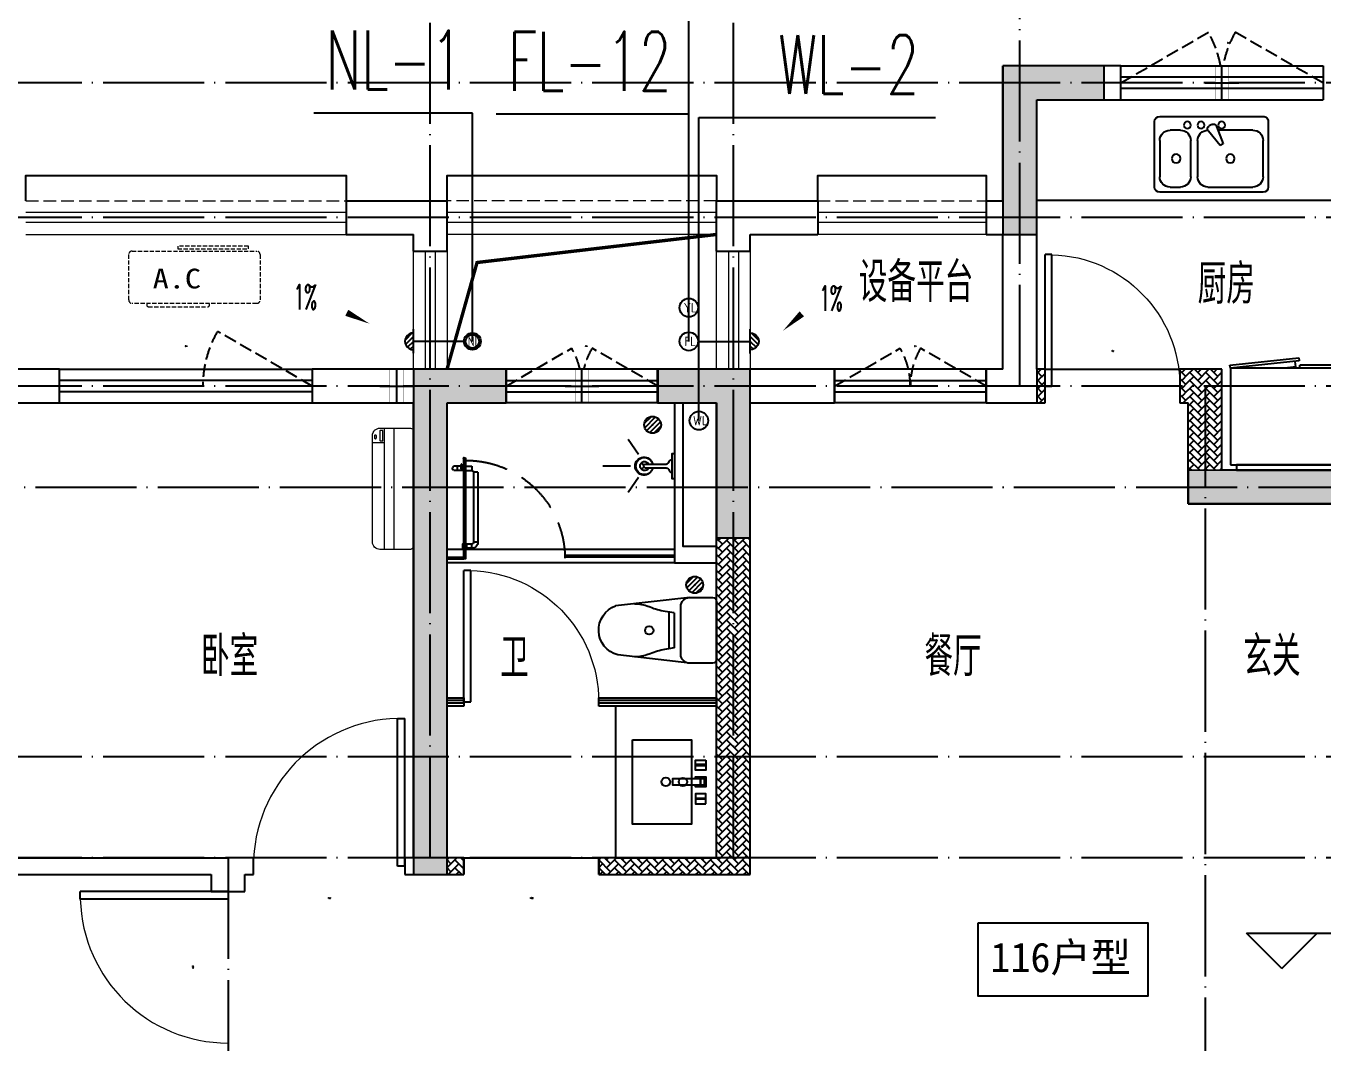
# Model space of a CAD drawing. Extents: x 27938 to 1507990, y 110129 to 923079.
# Drawn here: x 830217 to 837917, y 446232 to 452270 of the extents above; entities that cross this region are included whole.
import ezdxf

# ---------------------------------------------------------------- set-up
doc = ezdxf.new("R2010")
doc.units = 0
doc.header["$LTSCALE"] = 1000
doc.header["$MEASUREMENT"] = 0
doc.linetypes.add('DASH', pattern=[0.35, 0.25, -0.1])
doc.linetypes.add('DOTE', pattern=[2.42, 2, -0.2, 0.02, -0.2])
for name, color, linetype in [('AH-FURNITURE', 1, 'Continuous'), ('COLUMN', 9, 'Continuous'), ('CURTWALL', 4, 'Continuous'), ('DIM_ELEV', 3, 'Continuous'), ('DIM_凝结', 150, 'Continuous'), ('DIM_废水', 31, 'Continuous'), ('DIM_污水', 2, 'Continuous'), ('DIM_雨水', 4, 'Continuous'), ('DOTE', 1, 'Continuous'), ('EQUIP_污水', 7, 'Continuous'), ('IP-bath&kitchen-JOHNSON', 4, 'Continuous'), ('LVTRY', 6, 'Continuous'), ('P-bath&kitchen-JOHNSON', 4, 'Continuous'), ('PUB_HATCH', 8, 'Continuous'), ('PUB_TEXT', 4, 'Continuous'), ('VPIPE-中水', 122, 'Continuous'), ('VPIPE-凝结', 150, 'N'), ('VPIPE-废水', 31, 'Continuous'), ('VPIPE-污水', 2, 'W'), ('VPIPE-雨水', 4, 'Y'), ('WALL', 9, 'Continuous'), ('WINDOW', 4, 'Continuous'), ('WINDOW_TEXT', 7, 'Continuous'), ('保温', 6, 'Continuous'), ('建筑-排气道', 9, 'Continuous'), ('机电标识类', 1, 'Continuous'), ('看线', 251, 'Continuous')]:
    doc.layers.add(name, color=color, linetype=linetype)
for name, color, linetype, lineweight in [('平面-排水沟', 86, 'Continuous', 15), ('平面-栏杆', 135, 'Continuous', 15), ('平面-看线', 45, 'Continuous', 15), ('平面-空调室内机', 176, 'Continuous', 9), ('平面-空调预留孔', 173, 'Continuous', 15), ('空调', 76, 'Continuous', 13), ('立面-洞口示意', 152, 'Continuous', 13)]:
    doc.layers.add(name, color=color, linetype=linetype, lineweight=lineweight)
doc.styles.add('_TCH_DIM', font='SIMPLEX.shx', dxfattribs={"width": 0.7, "bigfont": 'GBCBIG.shx'})
doc.styles.add('_TCH_WINDOW', font='SIMPLEX.shx', dxfattribs={"width": 0.7, "height": 3.5, "bigfont": 'GBCBIG.shx'})
doc.styles.add('_TWT_SERIAL', font='SIMPLEX', dxfattribs={"width": 0.8, "height": 3.5, "bigfont": 'HZTXT'})
doc.styles.add('DIM_FONT', font='SIMPLEX.shx', dxfattribs={"width": 0.56})
doc.styles.get("Standard").update_dxf_attribs({"font": 'gbenor.shx', "bigfont": 'gbcbig.shx'})
doc.styles.add('黑体', font='simhei.ttf')
doc.linetypes.add('N', pattern='A,3,-0.2,["N",Standard,S=0.25,R=0,X=-0.1,Y=-0.115],-0.2', length=3.4)
doc.linetypes.add('W', pattern='A,3,-0.2,["W",Standard,S=0.25,R=0,X=-0.1,Y=-0.115],-0.2', length=3.4)
doc.linetypes.add('Y', pattern='A,3,-0.2,["Y",Standard,S=0.25,R=0,X=-0.1,Y=-0.115],-0.2', length=3.4)
pattern_1 = [(45, (0, 0), (0, 47.4157523), [100.584, -33.528]), (135, (23.708, 23.708), (3e-15, 47.4157523), [100.584, -33.528])]

# ---------------------------------------------------------------- blocks, each defined once
blk = doc.blocks.new('GDGDGDSDA')
at = {"layer": 'DOTE', "color": 0, "linetype": 'DOTE', "ltscale": 0.3}
for p, q in [((424034.8, 367858.3), (424034.8, 376108.3)), ((425834.8, 367858.3), (425834.8, 376108.3)), ((427534.8, 370658.3), (427534.8, 376108.3)), ((471334.8, 372458.3), (417334.8, 372458.3)), ((471334.8, 371658.3), (417334.8, 371658.3)), ((471334.8, 370658.3), (417334.8, 370658.3)), ((428635, 370658.3), (428634.8, 359558.3)), ((417334.8, 370058.6), (471334.8, 370058.6)), ((471334.8, 368458.3), (417334.8, 368458.3)), ((471334.8, 367858.3), (417334.8, 367858.3)), ((422834.8, 367858.3), (422834.8, 359558.3))]:
    blk.add_line(p, q, dxfattribs=at)
blk = doc.blocks.new('rrrrrrrrrrrra')
at = {"color": 0}
for p, q in [((252.6, 483.7), (-87.4, 483.7)), ((-112.4, 458.7), (-112.4, 324.3)), ((277.6, 324.3), (277.6, 458.7)), ((-112.4, 324.3), (-63.7, -103.4)), ((277.6, 324.3), (227.5, -115.6)), ((-59.1, 271.1), (224.3, 271.1)), ((-20.6, 232.4), (-34.2, 153.6)), ((185.8, 232.4), (-20.6, 232.4)), ((185.8, 232.4), (199.4, 153.6)), ((191.3, 200.5), (-26.1, 200.5))]:
    blk.add_line(p, q, dxfattribs=at)
for centre, radius, start, end in [((-87.4, 458.7), 25, 90, 180), ((252.6, 458.7), 25, 0, 90), ((-59.1, 324.3), 53.3, 180, 270), ((224.3, 324.3), 53.3, 270, 0), ((-322.6, 209.8), 293.8, 333.53685, 351.48282), ((487.8, 209.8), 293.8, 188.51718, 206.46315), ((149, -3.2), 224.1, 158.52022, 180), ((16.2, -3.2), 224.1, 0, 21.47978), ((83.8, -63.6), 152.8, 195.07732, 340.11812)]:
    blk.add_arc(centre, radius, start, end, dxfattribs=at)
blk = doc.blocks.new('A$C1E0F638F')
at = {"color": 0}
for points in [[(499.7, 435.1), (499.7, 85.1), (0, 85.1), (0, 435.1)], [(269.9, 30), (229.9, 30), (229.9, 195), (269.9, 195)], [(119.9, 0), (179.9, 0), (179.9, 60), (119.9, 60)], [(146.9, 55), (152.9, 55), (152.9, 5), (146.9, 5)], [(229.9, 30), (269.9, 30), (269.9, 10), (229.9, 10)], [(379.9, 0), (319.9, 0), (319.9, 60), (379.9, 60)], [(352.9, 55), (346.9, 55), (346.9, 5), (352.9, 5)]]:
    blk.add_lwpolyline(points, close=True, dxfattribs=at)
blk.add_lwpolyline([(269.9, 60), (279.9, 60), (279.9, 0), (219.9, 0), (219.9, 60), (229.9, 60)], dxfattribs=at)
blk.add_circle((249.9, 236.3), 26, dxfattribs=at)
blk = doc.blocks.new('$lvtry$00000171')
at = {"color": 0}
for p, q in [((-74, 11), (-11, 74)), ((-70, -27), (27, 70)), ((-53, -53), (53, 53)), ((-27, -70), (70, 27)), ((11, -74), (74, -11))]:
    blk.add_line(p, q, dxfattribs=at)
blk.add_circle((0, 0), 75, dxfattribs=at)
blk.add_point((0, 0), dxfattribs=at)
blk = doc.blocks.new('135')
blk.add_hatch(color=0).paths.add_polyline_path([(4.8, 1.8), (3.6, -1), (-4.7, 2.5), (-3.5, 5.3)])
at = {"color": 0}
for p, q in [((-6.3, 2.6), (5.4, -2.3)), ((-5.7, 2.9), (-5.2, 2.7)), ((-5.6, 18.9), (-3.4, 19.4)), ((-3.4, 19.4), (-5.5, 19.4)), ((5.2, 10.9), (-5.3, 10.9)), ((5.2, 9.7), (-5.2, 9.7)), ((-5.2, 2.7), (-3.8, 5.9)), ((-5, 10.9), (-5, 30.5)), ((-3.8, 5.9), (5.4, 2.1)), ((0, 0), (0, 39.1)), ((5.6, 18.9), (3.4, 19.3)), ((3.4, 19.3), (5.6, 19.3)), ((4.1, -1.2), (5.4, 2.1)), ((5, 10.9), (5, 32.3)), ((4.1, -1.2), (5.7, -1.8))]:
    blk.add_line(p, q, dxfattribs=at)
for centre, radius, start, end in [((6.2, 15.8), 13.5, 151.01474, 204.84033), ((13.5, 4.2), 20.5, 163.09243, 182.0012), ((-6, 3.6), 1, 184.22753, 248.46611), ((8.6, 15.5), 14.6, 166.278, 198.09535), ((13.5, 4.2), 19.5, 163.74431, 182.52687), ((-5.5, 3.3), 0.5, 181.9385, 247.25971), ((-5.2, 22.1), 0.5, 335.76434, 151.01474), ((3.8, 18.1), 9.42, 155.76434, 171.97728), ((5.2, 22.3), 0.5, 29.84246, 204.57404), ((-5.9, 17.2), 11.7, 10.47502, 24.57404), ((29.1, 6.7), 24, 172.94395, 199.23182), ((-6.3, 15.4), 12.4, 338.64492, 16.0476), ((-6, 15.8), 13.4, 334.91114, 29.84246), ((26.4, 6.3), 20.6, 169.14538, 199.95258), ((5.9, -1.2), 1.17, 247.45971, 19.95258), ((5.9, -1.4), 0.5, 247.45971, 19.23182)]:
    blk.add_arc(centre, radius, start, end, dxfattribs=at)
blk.add_open_spline([(-5, 30.5), (-4.1, 31.3), (-2.3, 33), (0.9, 29.2), (3.5, 31.1), (5, 32.3)], degree=3, knots=[0, 0, 0, 0, 3.066329, 6.218313, 11.124135, 11.124135, 11.124135, 11.124135], dxfattribs=at)
blk = doc.blocks.new('SDFAWERAWER')
at = {"layer": 'LVTRY', "color": 0}
for p, q in [((593941.2, -1242210.1), (593783.7, -1242594.8)), ((593964.6, -1242219.7), (593807.2, -1242604.4)), ((593941.2, -1242210.1), (593964.6, -1242219.7)), ((593987.8, -1242190.5), (593978.2, -1242214)), ((594007.5, -1242226), (593978.2, -1242214)), ((594017.1, -1242202.5), (593987.8, -1242190.5)), ((594015.8, -1242220.4), (594027.2, -1242192.7)), ((594015.8, -1242220.4), (594021.7, -1242222.8)), ((594025.7, -1242203.9), (594018.5, -1242221.5)), ((594018.5, -1242221.5), (594021.5, -1242220.3)), ((594025.4, -1242210.8), (594021.5, -1242220.3)), ((594022.6, -1242220.7), (594021.7, -1242222.8)), ((594021.7, -1242222.8), (594023.9, -1242221.9)), ((594022.6, -1242211.4), (594029.8, -1242193.8)), ((594024.2, -1242221.4), (594023.9, -1242221.9)), ((594025.4, -1242210.8), (594031.1, -1242196.8)), ((594027.2, -1242192.7), (594033, -1242195.1)), ((594027.7, -1242234.3), (594078.4, -1242255)), ((594029.8, -1242193.8), (594031.1, -1242196.8)), ((594032.2, -1242197.2), (594033, -1242195.1)), ((594033, -1242195.1), (594034, -1242197.4)), ((594033.8, -1242197.9), (594034, -1242197.4)), ((594047.3, -1242200.9), (594035.9, -1242228.7)), ((594035.9, -1242228.7), (594038.6, -1242229.7)), ((594037.3, -1242210.8), (594088, -1242231.6)), ((594038.6, -1242229.7), (594045.2, -1242213.6)), ((594038.6, -1242229.7), (594041.6, -1242228.5)), ((594041.6, -1242228.5), (594051.2, -1242205)), ((594049.9, -1242202), (594043.3, -1242218.2)), ((594047.3, -1242200.9), (594049.9, -1242202)), ((594049.9, -1242202), (594051.2, -1242205)), ((594057.1, -1242246.3), (594066.7, -1242222.8)), ((593783.7, -1242594.8), (593807.2, -1242604.4)), ((593803.2, -1242641.3), (593812.8, -1242617.9)), ((593812.8, -1242617.9), (593842.2, -1242629.9)), ((593803.2, -1242641.3), (593832.6, -1242653.3)), ((593842.2, -1242629.9), (593832.6, -1242653.3)), ((593833.8, -1242656.3), (593832.6, -1242653.3)), ((593845.2, -1242628.6), (593833.8, -1242656.3)), ((593836.5, -1242657.4), (593833.8, -1242656.3)), ((593847.8, -1242629.7), (593836.5, -1242657.4)), ((593845.2, -1242628.6), (593842.2, -1242629.9)), ((593847.8, -1242629.7), (593845.2, -1242628.6)), ((593847.1, -1242661.8), (593858.5, -1242634.1)), ((593847.1, -1242661.8), (593849.8, -1242662.9)), ((593849.8, -1242662.9), (593861.2, -1242635.2)), ((593852.1, -1242661.9), (593862.1, -1242637.4)), ((593858.5, -1242634.1), (593861.2, -1242635.2)), ((593861.2, -1242635.2), (593862.1, -1242637.4))]:
    blk.add_line(p, q, dxfattribs=at)
blk.add_lwpolyline([(593823.5, -1242717), (594045.8, -1242173.9), (594036.5, -1242170.2), (593814.2, -1242713.2)], close=True, dxfattribs=at)
blk.add_arc((594075.3, -1242240), 15.3, 281.79322, 33.70188, dxfattribs=at)
for centre, major_axis, start_param, end_param in [((593974.2, -1242223.6), (3.93, 9.6), 0, 1.570796), ((593816.8, -1242608.3), (13.5, 33.1), 1.570796, 3.141593), ((593816.8, -1242608.3), (3.93, 9.6), 1.570796, 3.141593)]:
    blk.add_ellipse(centre, major_axis=major_axis, ratio=1, start_param=start_param, end_param=end_param, dxfattribs=at)
at = {"layer": 'P-bath&kitchen-JOHNSON', "color": 0, "linetype": 'DASH'}
blk.add_arc((593809.8, -1242714), 586.2, 67.53695, 157.13247, dxfattribs=at)
at = {"layer": 'LVTRY', "color": 8, "xscale": -1, "rotation": 157.7329157530927}
blk.add_blockref('135', (594045.3, -1242161.9), dxfattribs=at)
blk = doc.blocks.new('A$C5DCB2F21')
at = {"layer": 'IP-bath&kitchen-JOHNSON', "color": 0}
for p, q in [((-68.3, -213.2), (-157.7, -275)), ((68.2, -213.2), (157.6, -275)), ((-0.1, -261.4), (-0.1, -424.7))]:
    blk.add_line(p, q, dxfattribs=at)
for centre, major_axis, ratio, start_param, end_param in [((0, -178.8), (-51, 0), 0.990052, -1.36297, 4.504563), ((0, -177.8), (-26.8, 0), 0.994812, -1.167677, 4.309269)]:
    blk.add_ellipse(centre, major_axis=major_axis, ratio=ratio, start_param=start_param, end_param=end_param, dxfattribs=at)
at = {"layer": 'LVTRY', "color": 0}
for p, q in [((73.6, 0), (-73.6, 0)), ((-10.5, -173.5), (-10.5, -49.3)), ((10.6, -173.5), (10.6, -49.3))]:
    blk.add_line(p, q, dxfattribs=at)
blk.add_lwpolyline([(73.6, 0), (73.6, -15.8), (-73.6, -15.8), (-73.6, 0)], dxfattribs=at)
for points in [[(-26.3, -30.7, -0.364142), (-37.8, -15.8, -0.020495)], [(-10.5, -49.4, 0.214893), (-26.3, -30.7, 7.649644)], [(10.6, -49.3, -0.21439), (26.3, -30.7, -7.649644)], [(26.3, -30.7, 0.364142), (37.8, -15.8, 0.020495)]]:
    blk.add_lwpolyline(points, format="xyb", dxfattribs=at)
blk.add_arc((0, -173.5), 10.5, 180, 0, dxfattribs=at)
for centre, major_axis, ratio, start_param, end_param in [((0, -181.3), (53.6, 0), 0.987577, 1.76809, 7.656688), ((-12.4, -164.7), (0, 1.43), 0.85, -1.570796, 4.712389), ((-12.4, -189.2), (0, 1.43), 0.85, 4.712389, 10.995574), ((12.5, -164.7), (0, 1.43), 0.85, 4.712389, 10.995574), ((12.5, -189.2), (0, 1.43), 0.85, 4.712389, 10.995574)]:
    blk.add_ellipse(centre, major_axis=major_axis, ratio=ratio, start_param=start_param, end_param=end_param, dxfattribs=at)
blk = doc.blocks.new('$TCHSYS$DOOR2D')
for p, q in [((0.45, 0.975), (0.5, 0.975)), ((0.45, 0), (0.45, 0.975)), ((0.5, 0), (0.5, 0.975)), ((0.5, 0), (0.45, 0))]:
    blk.add_line(p, q)
at = {"lineweight": 13}
blk.add_arc((0.475, 0), 0.975, 91.46928, 180, dxfattribs=at)
blk = doc.blocks.new('DSGDFGF')
at = {"layer": 'CURTWALL', "color": 0}
for p, q in [((676992.3, 342105.3), (676292.3, 342105.3)), ((676292.3, 342105.3), (676292.3, 342055.3)), ((676292.3, 342088.7), (676992.3, 342088.7)), ((676292.3, 342072), (676992.3, 342072)), ((676292.3, 342055.3), (676992.3, 342055.3)), ((676992.3, 342055.3), (676992.3, 342105.3)), ((677892.3, 342105.3), (677792.3, 342105.3)), ((677792.3, 342105.3), (677792.3, 342055.3)), ((677792.3, 342088.7), (677892.3, 342088.7)), ((677792.3, 342072), (677892.3, 342072)), ((677792.3, 342055.3), (677892.3, 342055.3)), ((677892.3, 342055.3), (677892.3, 342105.3))]:
    blk.add_line(p, q, dxfattribs=at)
at = {"layer": 'IP-bath&kitchen-JOHNSON', "color": 0}
for p, q in [((676542.3, 342985), (677892.3, 342985)), ((676542.3, 342950), (677192.3, 342950)), ((676542.3, 342940), (677192.3, 342940)), ((676542.3, 342905), (677892.3, 342905)), ((677192.3, 342940), (677192.3, 342950)), ((677892.3, 342940), (677792.3, 342940)), ((677792.3, 342930), (677792.3, 342940)), ((677892.3, 342930), (677792.3, 342930))]:
    blk.add_line(p, q, dxfattribs=at)
for points in [[(676542.3, 343855.3), (676542.3, 342905), (676292.3, 342905)], [(676492.3, 343855.3), (676492.3, 343005), (676292.3, 343005)]]:
    blk.add_lwpolyline(points, dxfattribs=at)
at = {"layer": 'LVTRY', "color": 0}
blk.add_lwpolyline([(676892.3, 341155.3), (676292.3, 341155.3), (676292.3, 342055.3), (676892.3, 342055.3)], close=True, dxfattribs=at)
at = {"layer": 'CURTWALL', "color": 0, "xscale": 800, "yscale": 800, "zscale": 50, "rotation": 5.54452612062199e-09}
blk.add_blockref('$TCHSYS$DOOR2D', (677392.3, 342080.3), dxfattribs=at)
at = {"layer": 'IP-bath&kitchen-JOHNSON', "color": 8}
for name, p, rotation in [('A$C5DCB2F21', (676542.3, 343480.3), 90.00848852444699), ('SDFAWERAWER', (-342526.2, 1268090.5), 22.25976934310714)]:
    blk.add_blockref(name, p, dxfattribs=dict(at, rotation=rotation))
at = {"layer": 'LVTRY', "color": 8, "xscale": -0.6666666667107826, "yscale": 0.6666666667107826}
for p in [(676672.3, 343725.3), (676422.3, 342775.3)]:
    blk.add_blockref('$lvtry$00000171', p, dxfattribs=at)
at = {"layer": 'LVTRY', "color": 8, "extrusion": (0, 0, -1), "xscale": -1, "zscale": -1, "rotation": 270}
blk.add_blockref('rrrrrrrrrrrra', (-676776.1, 342422.6), dxfattribs=at)
at = {"layer": 'LVTRY', "color": 8, "xscale": -1, "rotation": 270}
blk.add_blockref('A$C1E0F638F', (676357.2, 341355.6), dxfattribs=at)
blk = doc.blocks.new('rtyg7uyhg')
at = {"layer": 'LVTRY', "color": 0}
for p, q in [((193590.3, 45458.1), (193590.3, 45069.5)), ((194234.6, 45488.8), (193621, 45488.8)), ((193925.8, 45440.4), (193940.1, 45432.2)), ((194265.3, 45069.5), (194265.3, 45458.1)), ((193682.3, 45407), (193887.8, 45407)), ((193896.4, 45429.9), (193857.6, 45326.3)), ((193875.3, 45316), (193945.6, 45401.5)), ((194111.9, 45407), (194173.3, 45407)), ((193621, 45130.8), (193621, 45345.6)), ((193857.6, 45326.3), (193875.3, 45316)), ((194009.6, 45345.6), (194009.6, 45130.8)), ((194050.5, 45130.8), (194050.5, 45345.6)), ((194234.6, 45345.6), (194234.6, 45130.8)), ((193948.3, 45069.5), (193682.3, 45069.5)), ((194173.3, 45069.5), (194111.9, 45069.5)), ((193621, 45038.8), (194234.6, 45038.8))]:
    blk.add_line(p, q, dxfattribs=at)
for centre, radius in [((193866.4, 45437.7), 20.5), ((193989.2, 45437.7), 20.5), ((194071, 45437.7), 20.5), ((193815.3, 45238.2), 25.6), ((194137.5, 45238.2), 25.6)]:
    blk.add_circle(centre, radius, dxfattribs=at)
for centre, radius, start, end in [((193621, 45458.1), 30.7, 89.99999, 179.99999), ((193915.6, 45422.7), 20.5, 59.99999, 159.46231), ((193929.8, 45414.5), 20.5, 320.53767, 59.99999), ((194234.6, 45458.1), 30.7, 359.99999, 89.99999), ((193682.3, 45345.6), 61.4, 89.99999, 179.99999), ((193948.3, 45345.6), 61.4, 359.99999, 89.99999), ((194111.9, 45345.6), 61.4, 89.99999, 179.99999), ((194173.3, 45345.6), 61.4, 359.99999, 89.99999), ((193682.3, 45130.8), 61.4, 179.99999, 269.99999), ((193948.3, 45130.8), 61.4, 269.99999, 359.99999), ((194111.9, 45130.8), 61.4, 179.99999, 269.99999), ((194173.3, 45130.8), 61.4, 269.99999, 359.99999), ((193621, 45069.5), 30.7, 179.99999, 269.99999), ((194234.6, 45069.5), 30.7, 269.99999, 359.99999)]:
    blk.add_arc(centre, radius, start, end, dxfattribs=at)
at = {"layer": 'LVTRY', "color": 0, "style": 'DIM_FONT', "width": 0.8, "flags": 9}
for tag in ['YSIZE', 'XSIZE']:
    blk.add_attdef(tag, (193927.8, 45487.8), '', height=0.5, rotation=89.99999, dxfattribs=at)
blk = doc.blocks.new('A$C60D053AF')
at = {"layer": 'AH-FURNITURE', "color": 0}
for p, q in [((192.5, -71), (327.6, -71)), ((232.5, -90), (128.3, -90)), ((232.5, -110), (128.3, -110)), ((192.5, -91), (327.6, -91)), ((245, -129.5), (245, -122.5)), ((265, -129.5), (265, -122.5)), ((341.7, -96.9), (370, -143.2)), ((355.9, -82.7), (384.2, -129)), ((255, -281), (255, -251)), ((255, -281), (393, -281)), ((393, -281), (393, -251))]:
    blk.add_line(p, q, dxfattribs=at)
for points in [[(170, -68, 1), (170, -94), (192.5, -94), (192.5, -68)], [(234, -251), (414, -251, 0.414214), (424, -241), (424, -111, 0.414214), (414, -101), (234, -101, 0.414214), (224, -111), (224, -241, 0.414214)], [(268, -122.5), (268, -107, 0.414214), (248, -87), (232.5, -87), (232.5, -113), (242, -113), (242, -122.5)], [(242, -152, 1), (268, -152), (268, -129.5), (242, -129.5)], [(383.8, -161.2, 1), (402.2, -142.8), (386.3, -126.9), (367.9, -145.3)]]:
    blk.add_lwpolyline(points, format="xyb", close=True, dxfattribs=at)
for centre, radius in [((100, -100), 30), ((255, -152), 15), ((255, -152), 10), ((393, -152), 15), ((393, -152), 10)]:
    blk.add_circle(centre, radius, dxfattribs=at)
for radius in [40, 20]:
    blk.add_arc((327.6, -111), radius, 45, 90, dxfattribs=at)
blk = doc.blocks.new('A-Kitchen-7')
at = {"layer": 'LVTRY', "color": 0}
for p, q in [((-518.7, 779.7), (-7.2, 834.3)), ((-515, 756), (-518.7, 779.7)), ((-3.6, 810.6), (-515, 756)), ((-29.1, 767), (-35.2, 806.4)), ((-7.2, 834.3), (-3.6, 810.6)), ((515, 780), (0, 780)), ((0, 756), (0, 780)), ((515, 756), (515, 780)), ((515, 756), (-515, 756)), ((-515, 756), (-515, 40)), ((-485.6, 760.5), (-484.9, 756)), ((-29.1, 767), (-112.1, 756)), ((515, 40), (515, 756)), ((-515, 40), (515, 40))]:
    blk.add_line(p, q, dxfattribs=at)
blk.add_lwpolyline([(-468.9, 40), (-468.9, 0), (468.9, 0), (468.9, 40)], close=True, dxfattribs=at)
blk = doc.blocks.new('*U41')
h = blk.add_hatch(color=0)
h.set_gradient(color1=(0, 0, 255), rotation=180, tint=1)
h.paths.add_polyline_path([(0, 0), (-6.35, -6.35), (-6.35, -2.159), (-15, -2.159), (-15, 2.159), (-6.35, 2.159), (-6.35, 6.35)])
at = {"color": 0, "linetype": 'Continuous'}
blk.add_lwpolyline([(0, 0), (-6.35, -6.35), (-6.35, -2.159), (-15, -2.159), (-15, 2.159), (-6.35, 2.159), (-6.35, 6.35)], close=True, dxfattribs=at)
blk = doc.blocks.new('sgrsefv')
at = {"layer": 'PUB_HATCH'}
blk.add_hatch(color=0, dxfattribs=at).paths.add_polyline_path([(1112933.3, 840916.3), (1112933.3, 840646.3), (1113073.3, 840646.3), (1113073.3, 840661.3), (1112968.3, 840661.3), (1112948.3, 840681.3), (1112948.3, 840881.3), (1112968.3, 840901.3), (1113288.3, 840901.3), (1113308.3, 840881.3), (1113308.3, 840681.3), (1113288.3, 840661.3), (1113183.3, 840661.3), (1113183.3, 840646.3), (1113323.3, 840646.3), (1113323.3, 840916.3)])
at = {"layer": 'LVTRY', "color": 0}
for p, q in [((1113073.3, 840661.3), (1113073.3, 840646.3)), ((1113183.3, 840661.3), (1113183.3, 840646.3))]:
    blk.add_line(p, q, dxfattribs=at)
for points in [[(1112918.3, 840931.3), (1113338.3, 840931.3), (1113338.3, 840631.3), (1112918.3, 840631.3)], [(1112933.3, 840916.3), (1113323.3, 840916.3), (1113323.3, 840646.3), (1112933.3, 840646.3)], [(1113288.3, 840661.3), (1112968.3, 840661.3), (1112948.3, 840681.3), (1112948.3, 840881.3), (1112968.3, 840901.3), (1113288.3, 840901.3), (1113308.3, 840881.3), (1113308.3, 840681.3), (1113288.3, 840661.3)]]:
    blk.add_lwpolyline(points, close=True, dxfattribs=at)
at = {"layer": '立面-洞口示意', "color": 0}
blk.add_lwpolyline([(1112918.3, 840931.3), (1113181.8, 840837.4), (1113338.3, 840631.3)], dxfattribs=at)
at = {"layer": '建筑-排气道', "color": 8, "xscale": -5, "yscale": 5, "zscale": 5, "rotation": 270}
blk.add_blockref('*U41', (1113118.4, 840599), dxfattribs=at)
blk = doc.blocks.new('FRSDFDGDGDRGDR')
at = {"layer": '平面-空调预留孔', "color": 0}
for p, q in [((699612.3, 775044), (699612.3, 775441.2)), ((699618.9, 775447.8), (699746.3, 775447.8)), ((699746.3, 775447.8), (699746.3, 775355.4)), ((699719.9, 775342.2), (699719.9, 775143)), ((699726.5, 775348.8), (699739.7, 775348.8)), ((699726.5, 775136.4), (699739.7, 775136.4)), ((699746.3, 775129.8), (699746.3, 775037.4)), ((699746.3, 775037.4), (699618.9, 775037.4))]:
    blk.add_line(p, q, dxfattribs=at)
blk.add_lwpolyline([(699766.1, 775166.7), (699792.5, 775153.5), (699792.5, 775057.2), (699766.1, 775044), (699766.1, 775017.6), (699618.9, 775017.6, -0.414214), (699592.5, 775044), (699592.5, 775441.2, -0.414214), (699618.9, 775467.6), (699766.1, 775467.6), (699766.1, 775441.2), (699792.5, 775428), (699792.5, 775331.6), (699766.1, 775318.4)], format="xyb", close=True, dxfattribs=at)
for centre, radius in [((699739.7, 775331.6), 10.6), ((699739.7, 775243.2), 15.8), ((699739.7, 775153.5), 10.6)]:
    blk.add_circle(centre, radius, dxfattribs=at)
for centre, start, end in [((699618.9, 775441.2), 90, 180), ((699726.5, 775342.2), 90, 180), ((699739.7, 775355.4), 270, 360), ((699726.5, 775143), 180, 270), ((699739.7, 775129.8), 0, 90), ((699618.9, 775044), 180, 270)]:
    blk.add_arc(centre, 6.6, start, end, dxfattribs=at)
blk = doc.blocks.new('GDGDRGDRGRD')
at = {"layer": 'LVTRY', "color": 0}
for p, q in [((430080.5, 371515.4), (429864.6, 371758.3)), ((430334.8, 371758.3), (429864.6, 371758.3)), ((429864.6, 371758.3), (429864.6, 370858.3)), ((430234.8, 370858.3), (430234.8, 371758.3)), ((429914.8, 370948.3), (429914.8, 371668.3)), ((429924.8, 371678.3), (430324.8, 371678.3)), ((429994.8, 371628.3), (429994.8, 371418.3)), ((429999.8, 371628.3), (429999.8, 371418.3)), ((430289.8, 371638.3), (430004.8, 371638.3)), ((430289.8, 371633.3), (430004.8, 371633.3)), ((430045.1, 371658.3), (430045.1, 371568.3)), ((430049.6, 371658.3), (430045.1, 371658.3)), ((430049.6, 371568.3), (430049.6, 371658.3)), ((430194.8, 371418.3), (430194.8, 371628.3)), ((430199.8, 371418.3), (430199.8, 371628.3)), ((430234.8, 371668.3), (430234.8, 370948.3)), ((429974.8, 371525.6), (430102.3, 371525.6)), ((429974.8, 371521.1), (429974.8, 371525.6)), ((430045.1, 371568.3), (430049.6, 371568.3)), ((430219.8, 371525.6), (430092.3, 371525.6)), ((430092.3, 371525.6), (430092.3, 371521.1)), ((430102.3, 371525.6), (430102.3, 371521.1)), ((430219.8, 371521.1), (430219.8, 371525.6)), ((430102.3, 371521.1), (429974.8, 371521.1)), ((430045.1, 371388.3), (430045.1, 371478.3)), ((430045.1, 371478.3), (430049.6, 371478.3)), ((430049.6, 371478.3), (430049.6, 371388.3)), ((430334.8, 371515.4), (430080.5, 371515.4)), ((430080.5, 371515.4), (430080.5, 371100.3)), ((430092.3, 371521.1), (430219.8, 371521.1)), ((430234.8, 371100.3), (430234.8, 371515.4)), ((429954.8, 371338.9), (429954.8, 371377.7)), ((430004.8, 371413.3), (430289.8, 371413.3)), ((430004.8, 371408.3), (430289.8, 371408.3)), ((430049.6, 371388.3), (430045.1, 371388.3)), ((429935.4, 371358.3), (429974.2, 371358.3)), ((429935.4, 371258.3), (429974.2, 371258.3)), ((429954.8, 371238.9), (429954.8, 371277.7)), ((430045.1, 371228.3), (430045.1, 371138.3)), ((430049.6, 371228.3), (430045.1, 371228.3)), ((430049.6, 371138.3), (430049.6, 371228.3)), ((429994.8, 370988.3), (429994.8, 371198.3)), ((429999.8, 370988.3), (429999.8, 371198.3)), ((430004.8, 371208.3), (430289.8, 371208.3)), ((430004.8, 371203.3), (430289.8, 371203.3)), ((430194.8, 371198.3), (430194.8, 370988.3)), ((430199.8, 371198.3), (430199.8, 370988.3)), ((429864.6, 370858.3), (430080.5, 371100.3)), ((430102.3, 371095.6), (429974.8, 371095.6)), ((429974.8, 371095.6), (429974.8, 371091.1)), ((429974.8, 371091.1), (430102.3, 371091.1)), ((430045.1, 371138.3), (430049.6, 371138.3)), ((430080.5, 371100.3), (430334.8, 371100.3)), ((430092.3, 371091.1), (430092.3, 371095.6)), ((430092.3, 371095.6), (430219.8, 371095.6)), ((430219.8, 371091.1), (430092.3, 371091.1)), ((430102.3, 371091.1), (430102.3, 371095.6)), ((430219.8, 371095.6), (430219.8, 371091.1)), ((430045.1, 370958.3), (430045.1, 371048.3)), ((430045.1, 371048.3), (430049.6, 371048.3)), ((430049.6, 371048.3), (430049.6, 370958.3)), ((430324.8, 370938.3), (429924.8, 370938.3)), ((430289.8, 370983.3), (430004.8, 370983.3)), ((430289.8, 370978.3), (430004.8, 370978.3)), ((430049.6, 370958.3), (430045.1, 370958.3)), ((429864.6, 370858.3), (430334.8, 370858.3))]:
    blk.add_line(p, q, dxfattribs=at)
blk.add_lwpolyline([(429608.8, 370758.3), (429734.8, 370758.3), (429734.8, 371758.3), (427634.8, 371758.3)], dxfattribs=at)
for centre, radius in [((430147.3, 371523.3), 29.7), ((430147.3, 371523.3), 11.7), ((429954.8, 371358.3), 17), ((429954.8, 371258.3), 17), ((430147.3, 371093.3), 29.7), ((430147.3, 371093.3), 11.7)]:
    blk.add_circle(centre, radius, dxfattribs=at)
for centre, radius, start, end in [((429924.8, 371668.3), 10, 90, 180), ((430004.8, 371628.3), 10, 90, 180), ((430004.8, 371628.3), 5, 90, 180), ((430189.8, 371628.3), 10, 0, 90), ((430189.8, 371628.3), 5, 0, 90), ((430224.8, 371668.3), 10, 0, 90), ((430047.3, 371523.3), 56.7, 2.27424, 87.72576), ((430047.3, 371523.3), 52.2, 2.47041, 87.52959), ((430147.3, 371523.3), 56.7, 92.27424, 177.72576), ((430147.3, 371523.3), 52.2, 92.47041, 177.52959), ((430047.3, 371523.3), 56.7, 272.27424, 357.72576), ((430047.3, 371523.3), 52.2, 272.47041, 357.52959), ((430147.3, 371523.3), 56.7, 182.27424, 267.72576), ((430147.3, 371523.3), 52.2, 182.47041, 267.52959), ((430004.8, 371418.3), 10, 180, 270), ((430004.8, 371418.3), 5, 180, 270), ((430189.8, 371418.3), 5, 270, 0), ((430189.8, 371418.3), 10, 270, 0), ((430004.8, 371198.3), 10, 90, 180), ((430004.8, 371198.3), 5, 90, 180), ((430047.3, 371093.3), 56.7, 2.27424, 87.72576), ((430047.3, 371093.3), 52.2, 2.47041, 87.52959), ((430147.3, 371093.3), 56.7, 92.27424, 177.72576), ((430147.3, 371093.3), 52.2, 92.47041, 177.52959), ((430189.8, 371198.3), 10, 0, 90), ((430189.8, 371198.3), 5, 0, 90), ((430047.3, 371093.3), 56.7, 272.27424, 357.72576), ((430047.3, 371093.3), 52.2, 272.47041, 357.52959), ((430147.3, 371093.3), 56.7, 182.27424, 267.72576), ((430147.3, 371093.3), 52.2, 182.47041, 267.52959), ((430004.8, 370988.3), 10, 180, 270), ((430004.8, 370988.3), 5, 180, 270), ((430189.8, 370988.3), 5, 270, 0), ((430189.8, 370988.3), 10, 270, 0), ((429924.8, 370948.3), 10, 180, 270), ((430224.8, 370948.3), 10, 270, 0)]:
    blk.add_arc(centre, radius, start, end, dxfattribs=at)
at = {"color": 8, "xscale": -1, "rotation": 270}
blk.add_blockref('FRSDFDGDGDRGDR', (-345582.7, -327434.2), dxfattribs=at)
at = {"color": 8, "xscale": -1}
blk.add_blockref('rtyg7uyhg', (622599.6, 326769.5), dxfattribs=at)
at = {"color": 8}
for name, p, rotation in [('A$C60D053AF', (430134.8, 372358.3), 270), ('sgrsefv', (1543253.1, 1211089.9), 180)]:
    blk.add_blockref(name, p, dxfattribs=dict(at, rotation=rotation))
at = {"layer": 'LVTRY', "color": 8, "extrusion": (0, 0, -1), "xscale": -0.7999999999883585, "yscale": 0.7999999999883585, "zscale": -0.7999999999883585}
blk.add_blockref('A-Kitchen-7', (-429196.8, 370158.6), dxfattribs=at)
blk = doc.blocks.new('GFDGFSDFGD')
at = {"layer": 'PUB_HATCH'}
for points in [[(429316.5, 374823.7), (428716.6, 374823.7), (428716.6, 373823.7), (428916.6, 373823.7), (428916.6, 374623.7), (429316.5, 374623.7)], [(425766.6, 373023.7), (425216.6, 373023.7), (425216.6, 370023.7), (425416.6, 370023.7), (425416.6, 372823.7), (425766.6, 372823.7)], [(426666.7, 373023.7), (426666.7, 372823.7), (427016.6, 372823.7), (427016.6, 372023.7), (427216.6, 372023.7), (427216.6, 373023.7)], [(429816.4, 372423.2), (429816.6, 372224), (431816.6, 372224), (431816.6, 372724), (431616.6, 372724), (431616.6, 372424), (430016.6, 372424)]]:
    blk.add_hatch(color=256, dxfattribs=at).paths.add_polyline_path(points)
at = {"layer": 'COLUMN', "color": 6}
for p, q in [((429316.5, 374823.7), (428716.6, 374823.7)), ((428716.6, 374823.7), (428716.6, 373823.7)), ((429316.5, 374623.7), (429316.5, 374823.7)), ((428916.6, 373823.7), (428916.6, 374623.7)), ((428916.6, 374623.7), (429316.5, 374623.7)), ((428716.6, 373823.7), (428916.6, 373823.7)), ((425766.6, 373023.7), (425216.6, 373023.7)), ((425216.6, 373023.7), (425216.6, 370023.7)), ((425766.6, 372823.7), (425766.6, 373023.7)), ((426666.7, 373023.7), (426666.7, 372823.7)), ((427216.6, 373023.7), (426666.7, 373023.7)), ((427216.6, 372023.7), (427216.6, 373023.7)), ((425416.6, 370023.7), (425416.6, 372823.7)), ((425416.6, 372823.7), (425766.6, 372823.7)), ((426666.7, 372823.7), (427016.6, 372823.7)), ((427016.6, 372823.7), (427016.6, 372023.7)), ((430016.6, 372424), (429816.4, 372423.2)), ((429816.4, 372423.2), (429816.6, 372224)), ((431616.6, 372424), (430016.6, 372424)), ((429816.6, 372224), (431816.6, 372224)), ((427016.6, 372023.7), (427216.6, 372023.7)), ((425216.6, 370023.7), (425416.6, 370023.7))]:
    blk.add_line(p, q, dxfattribs=at)
blk = doc.blocks.new('GDFGDGRD')
at = {"layer": '保温', "linetype": 'ByBlock', "ltscale": 10}
h = blk.add_hatch(dxfattribs=at)
h.set_pattern_fill('AR-HBONE', color=251, scale=55)
h.set_pattern_definition(pattern_1)
h.paths.add_polyline_path([(428966.6, 372823.7), (428966.6, 373023.7), (428916.6, 373023.7), (428916.6, 372823.7)])
h = blk.add_hatch(dxfattribs=at)
h.set_pattern_fill('AR-HBONE', color=251, scale=55)
h.set_pattern_definition(pattern_1)
h.paths.add_polyline_path([(429816.6, 372823.7), (429816.6, 373023.7), (429766.6, 373023.7), (429766.6, 372823.7)])
h = blk.add_hatch(dxfattribs=at)
h.set_pattern_fill('AR-HBONE', color=251, scale=55)
h.set_pattern_definition(pattern_1)
h.paths.add_polyline_path([(430017.8, 372423.6), (430016.6, 373023.7), (429816.6, 373023.7), (429817.8, 372423.6)])
h = blk.add_hatch(dxfattribs=at)
h.set_pattern_fill('AR-HBONE', color=251, scale=55)
h.set_pattern_definition(pattern_1)
h.paths.add_polyline_path([(427216.6, 370023.7), (427216.6, 372023.7), (427016.6, 372023.7), (427016.6, 370023.7)])
h = blk.add_hatch(dxfattribs=at)
h.set_pattern_fill('AR-HBONE', color=251, scale=55)
h.set_pattern_definition(pattern_1)
h.paths.add_polyline_path([(425516.6, 370023.7), (425516.6, 370123.7), (425416.6, 370123.7), (425416.6, 370023.7)])
h = blk.add_hatch(dxfattribs=at)
h.set_pattern_fill('AR-HBONE', color=251, scale=55)
h.set_pattern_definition(pattern_1)
h.paths.add_polyline_path([(427016.6, 370023.7), (427016.6, 370123.7), (426316.6, 370123.7), (426316.6, 370023.7)])
at = {"layer": '保温', "color": 251, "linetype": 'ByBlock', "ltscale": 10}
blk.add_line((428916.6, 373023.7), (428916.6, 372823.7), dxfattribs=at)
blk = doc.blocks.new('A$C001338C2')
for p, q in [((845, 303.6), (55, 303.6)), ((109.1, 214.8), (109.1, 303.6)), ((0, 248.6), (0, 22)), ((900, 22), (900, 248.6)), ((22, 0), (878, 0))]:
    blk.add_line(p, q)
at = {"lineweight": 5}
for p, q in [((900, 214.8), (0, 214.8)), ((900, 143.2), (0, 143.2))]:
    blk.add_line(p, q, dxfattribs=at)
for points in [[(73.1, 275), (56.8, 275, -0.414214), (51.3, 280.5), (51.3, 283.4, -0.414214), (56.8, 288.9), (73.1, 288.9, -0.414214), (78.6, 283.4), (78.6, 280.5, -0.414214)], [(89.2, 226.4), (22.2, 226.4, -0.414214), (16.7, 231.9), (16.7, 243.1, -0.414214), (22.2, 248.6), (89.2, 248.6, -0.414214), (94.7, 243.1), (94.7, 231.9, -0.414214)]]:
    blk.add_lwpolyline(points, format="xyb", close=True)
for centre, radius, start, end in [((55, 248.6), 55, 90, 180), ((845, 248.6), 55, 360, 90), ((22, 22), 22, 180, 270), ((878, 22), 22, 270, 360)]:
    blk.add_arc(centre, radius, start, end)
blk = doc.blocks.new('dongkong')
blk.add_wipeout([(-603756, 210771), (-603756, 210570.8), (-603836, 210570.8), (-603836, 210771)])
at = {"layer": '机电标识类', "color": 250, "linetype": 'DASH', "ltscale": 400}
for p, q in [((-603796, 210771), (-603796, 210570.8)), ((-603896, 210670.7), (-603696, 210670.7))]:
    blk.add_line(p, q, dxfattribs=at)
at = {"layer": '空调', "color": 6, "linetype": 'DASH', "const_width": 2}
blk.add_lwpolyline([(-603756, 210771), (-603756, 210570.8), (-603836, 210570.8), (-603836, 210771)], close=True, dxfattribs=at)
blk = doc.blocks.new('gsergvr')
at = {"layer": '平面-空调预留孔', "linetype": 'DASH', "ltscale": 0.1}
for p, q in [((34075.4, 17176.2), (34075.4, 17166.2)), ((34448.2, 17166.2), (34448.2, 17176.2)), ((34085.4, 17156.2), (34438.2, 17156.2))]:
    blk.add_line(p, q, dxfattribs=at)
blk.add_lwpolyline([(34728.6, 17176.2), (33988.6, 17176.2, -0.414214), (33968.6, 17196.2), (33968.6, 17466.2, -0.414214), (33988.6, 17486.2), (34728.6, 17486.2, -0.414214), (34748.6, 17466.2), (34748.6, 17196.2, -0.414214)], format="xyb", close=True, dxfattribs=at)
blk.add_lwpolyline([(34679.3, 17515.3), (34259.5, 17515.3), (34259.5, 17500.2), (34679.3, 17500.2)], close=True, dxfattribs=at)
for centre, start, end in [((34085.4, 17166.2), 180, 270), ((34438.2, 17166.2), 270, 0)]:
    blk.add_arc(centre, 10, start, end, dxfattribs=at)
at = {"layer": '平面-空调预留孔', "color": 251, "linetype": 'DASH', "ltscale": 0.1, "true_color": 0x636466, "style": '黑体', "width": 1.2}
blk.add_text('A.C', height=117.05, dxfattribs=at).set_placement((34110.9, 17264.8))
blk = doc.blocks.new('rtyryrtyeeretee')
at = {"layer": '平面-空调预留孔'}
blk.add_blockref('gsergvr', (635673.5, 326705.8), dxfattribs=at)
blk = doc.blocks.new('A$C7A951E79')
at = {"layer": 'LVTRY'}
for p, q in [((-7.1, 49.5), (-49.5, 7.1)), ((0, 28.3), (-46.5, -18.3)), ((0, 0), (-35.4, -35.4)), ((0, -71.2), (0, 71.5)), ((0, -28.3), (-18.3, -46.5))]:
    blk.add_line(p, q, dxfattribs=at)
blk.add_arc((0, 0.2), 49.9, 89.97568, 269.97568, dxfattribs=at)
blk.add_point((0, 0), dxfattribs=at)
blk = doc.blocks.new('A$C42425DA4')
blk.add_blockref('A$C7A951E79', (0, 0))
at = {"xscale": -1}
blk.add_blockref('A$C7A951E79', (2000, -0.1), dxfattribs=at)
blk = doc.blocks.new('$WINLIB2D$00000001')
at = {"color": 0}
for points in [[(-0.5, 0.5), (-0.5, -0.5)], [(-0.5, 0.5), (0.5, 0.5)], [(0.5, -0.5), (0.5, 0.5)], [(0.5, 0.1667), (-0.5, 0.1667)], [(0.5, -0.1667), (-0.5, -0.1667)], [(-0.5, -0.5), (0.5, -0.5)]]:
    blk.add_lwpolyline(points, dxfattribs=at)
blk = doc.blocks.new('$DorLib2D$00000001')
for p, q in [((0.45, 0.975), (0.5, 0.975)), ((0.45, 0), (0.45, 0.975)), ((0.5, 0), (0.5, 0.975)), ((0.5, 0), (0.45, 0))]:
    blk.add_line(p, q)
at = {"lineweight": 13}
blk.add_arc((0.475, 0), 0.975, 91.46928, 180, dxfattribs=at)
blk = doc.blocks.new('$TwtSys$00000147')
blk.add_circle((0, 0, 0), 25)

msp = doc.modelspace()

# ---------------------------------------------------------------- linework, layer by layer
at = {"color": 8}
msp.add_lwpolyline([(835869.5, 446945.7), (836875.5, 446945.7), (836875.5, 446509.7), (835869.5, 446509.7)], close=True, dxfattribs=at)
at = {"layer": 'DIM_ELEV', "color": 8}
for p, q in [((837671.5, 446674.9), (837461.5, 446884.9)), ((837461.5, 446884.9), (838392.4, 446884.9)), ((837671.5, 446674.9), (837881.5, 446884.9))]:
    msp.add_line(p, q, dxfattribs=at)
at = {"layer": 'DIM_凝结'}
for p, q in [((832866.6, 451752.6), (831926, 451752.6)), ((832866.6, 450397.6), (832866.6, 451752.6))]:
    msp.add_line(p, q, dxfattribs=at)
at = {"layer": 'DIM_废水'}
for p, q in [((834151.6, 451745.5), (833007.5, 451745.5)), ((834151.6, 450397.1), (834151.6, 451745.5))]:
    msp.add_line(p, q, dxfattribs=at)
at = {"layer": 'DIM_污水'}
for p, q in [((834211.4, 449927.1), (834211.4, 451726)), ((834211.4, 451726), (835616.7, 451726))]:
    msp.add_line(p, q, dxfattribs=at)
at = {"layer": 'DIM_雨水'}
msp.add_line((834151.6, 450597.1), (834151.6, 452298.3), dxfattribs=at)
at = {"layer": 'VPIPE-中水', "color": 8, "linetype": 'Continuous'}
msp.add_circle((834211.4, 449927.1), 55, dxfattribs=at)
at = {"layer": 'VPIPE-凝结', "color": 8, "ltscale": 0.1}
for p, q in [((832826.6, 450397.6), (832516.4, 450397.6)), ((834206.6, 450397.6), (834516.4, 450397.6))]:
    msp.add_line(p, q, dxfattribs=at)
at = {"layer": 'VPIPE-凝结'}
msp.add_circle((832866.6, 450397.6), 50, dxfattribs=at)
at = {"layer": 'VPIPE-凝结', "color": 8}
msp.add_circle((832866.6, 450397.6), 40, dxfattribs=at)
at = {"layer": 'VPIPE-废水', "color": 8}
msp.add_circle((834151.6, 450397.1), 55, dxfattribs=at)
at = {"layer": 'VPIPE-废水'}
msp.add_circle((834151.6, 450397.1), 55, dxfattribs=at)
at = {"layer": 'VPIPE-污水'}
msp.add_circle((834211.4, 449927.1), 55, dxfattribs=at)
at = {"layer": 'VPIPE-雨水', "color": 8}
msp.add_circle((834151.6, 450597.1), 55, dxfattribs=at)
at = {"layer": 'VPIPE-雨水'}
msp.add_circle((834151.6, 450597.1), 55, dxfattribs=at)
at = {"layer": 'WALL', "color": 8}
for p, q in [((836016.6, 451232.1), (836016.6, 452032.1)), ((836716.6, 452032.1), (836016.6, 452032.1)), ((836716.6, 451832.1), (836716.6, 452032.1)), ((836216.6, 451132.1), (836216.6, 451832.1)), ((836216.6, 451832.1), (836716.6, 451832.1)), ((832116.6, 451232.1), (832716.6, 451232.1)), ((832116.6, 451232.1), (832116.6, 451032.1)), ((832716.6, 450932.1), (832716.6, 451232.1)), ((834316.6, 451232.1), (834916.6, 451232.1)), ((834316.6, 450932.1), (834316.6, 451232.1)), ((834916.6, 451232.1), (834916.6, 451032.1)), ((835916.6, 451232.1), (836016.6, 451232.1)), ((835916.6, 451232.1), (835916.6, 451032.1)), ((836216.6, 450232.1), (836216.6, 451132.1)), ((832116.6, 451032.1), (832516.6, 451032.1)), ((832516.6, 450932.1), (832516.6, 451032.1)), ((834516.6, 451032.1), (834916.6, 451032.1)), ((834516.6, 450932.1), (834516.6, 451032.1)), ((835916.6, 451032.1), (836016.6, 451032.1)), ((836016.6, 450232.1), (836016.6, 451032.1)), ((832516.6, 450932.1), (832716.6, 450932.1)), ((834316.6, 450932.1), (834516.6, 450932.1)), ((830416.6, 450232.1), (829716.6, 450232.1)), ((830416.6, 450032.1), (830416.6, 450232.1)), ((831916.6, 450232.1), (831916.6, 450032.1)), ((833066.6, 450232.1), (832616.6, 450232.1)), ((833066.6, 450032.1), (833066.6, 450232.1)), ((834416.6, 450232.1), (833966.6, 450232.1)), ((833966.6, 450232.1), (833966.6, 450032.1)), ((835016.6, 450232.1), (834416.6, 450232.1)), ((835016.6, 450032.1), (835016.6, 450232.1)), ((836016.6, 450232.1), (835916.6, 450232.1)), ((835916.6, 450232.1), (835916.6, 450032.1)), ((836266.6, 450232.1), (836216.6, 450232.1)), ((836266.6, 450032.1), (836266.6, 450232.1)), ((837316.6, 450232.1), (837066.6, 450232.1)), ((837066.6, 450232.1), (837066.6, 450032.1)), ((837316.6, 449632.1), (837316.6, 450232.1)), ((829816.6, 450032.1), (830416.6, 450032.1)), ((832716.6, 450032.1), (833066.6, 450032.1)), ((832716.6, 447332.1), (832716.6, 450032.1)), ((833966.6, 450032.1), (834316.6, 450032.1)), ((834316.6, 447332.1), (834316.6, 450032.1)), ((834516.6, 447232.1), (834516.6, 450032.1)), ((834516.6, 450032.1), (835016.6, 450032.1)), ((835916.6, 450032.1), (836116.6, 450032.1)), ((836116.6, 450032.1), (836266.6, 450032.1)), ((837066.6, 450032.1), (837116.6, 450032.1)), ((837116.6, 449432.1), (837116.6, 450032.1)), ((838716.6, 449632.1), (837316.6, 449632.1)), ((838616.6, 449432.1), (837116.6, 449432.1)), ((829816.6, 447332.1), (831416.6, 447332.1)), ((831566.6, 447332.1), (831416.6, 447332.1)), ((831566.6, 447232.1), (831566.6, 447332.1)), ((832516.6, 447332.1), (832466.6, 447332.1)), ((832466.6, 447332.1), (832466.6, 447232.1)), ((832816.6, 447332.1), (832716.6, 447332.1)), ((832816.6, 447232.1), (832816.6, 447332.1)), ((834316.6, 447332.1), (833616.6, 447332.1)), ((833616.6, 447332.1), (833616.6, 447232.1)), ((829716.6, 447232.1), (831316.6, 447232.1)), ((831316.6, 447232.1), (831316.6, 447132.1)), ((831516.6, 447232.1), (831566.6, 447232.1)), ((831516.6, 447132.1), (831516.6, 447232.1)), ((832466.6, 447232.1), (832616.6, 447232.1)), ((832616.6, 447232.1), (832816.6, 447232.1)), ((833616.6, 447232.1), (834516.6, 447232.1)), ((831316.6, 447132.1), (831516.6, 447132.1))]:
    msp.add_line(p, q, dxfattribs=at)
at = {"layer": 'WINDOW', "color": 8}
for p, q in [((836266.6, 450232.1), (837066.6, 450232.1)), ((832816.6, 447332.1, 800), (833616.6, 447332.1, 800))]:
    msp.add_line(p, q, dxfattribs=at)
at = {"layer": 'WINDOW', "color": 8, "linetype": 'DASH'}
for p, q in [((832816.6, 447332.1), (832816.6, 447232.1)), ((833616.6, 447232.1), (833616.6, 447332.1))]:
    msp.add_line(p, q, dxfattribs=at)
at = {"layer": 'WINDOW', "color": 8, "linetype": 'DASH', "ltscale": 0.3}
for points in [[(836716.6, 451932.1), (837236.2, 452232.1, -0.131652), (837316.6, 451932.1)], [(837914.7, 451932.1), (837395.1, 452232.1, 0.131652), (837314.7, 451932.1)], [(831916.6, 450132.1), (831353.4, 450456.7, 0.131485), (831266.6, 450132.1)], [(833066.7, 450132.1), (833456.4, 450357, -0.131605), (833516.7, 450132.1)], [(833966.7, 450132.1), (833576.9, 450357, 0.131605), (833516.7, 450132.1)], [(835016.6, 450132.1), (835406.3, 450357, -0.131605), (835466.6, 450132.1)], [(835916.6, 450132.1), (835526.8, 450357, 0.131605), (835466.6, 450132.1)]]:
    msp.add_lwpolyline(points, format="xyb", dxfattribs=at)
at = {"layer": '平面-排水沟', "color": 8}
for points in [[(831970.4, 450638.9, 0, 0, 0), (832256.5, 450502.1, 0, 40, 0), (832121.2, 450566.8, 0, 0, 0)], [(834888.9, 450620, 0, 0, 0), (834710.5, 450460.4, 0, 40, 0), (834822.3, 450560.4, 0, 0, 0)]]:
    msp.add_lwpolyline(points, format="xyseb", dxfattribs=at)
at = {"layer": '平面-栏杆', "color": 8}
for points in [[(832116.6, 451162.1), (830216.6, 451162.4)], [(834316.6, 451162.1), (832716.6, 451162.4)], [(835916.6, 451162.2), (834916.6, 451162.4)], [(832116.6, 451102.1), (830216.6, 451102.4)], [(834316.6, 451102.1), (832716.6, 451102.4)], [(835916.6, 451102.2), (834916.6, 451102.4)], [(832586.6, 450932.1), (832586.3, 450232.1)], [(832646.6, 450932.1), (832646.3, 450232.1)], [(834386.6, 450932.1), (834386.3, 450232.1)], [(834446.6, 450932.1), (834446.3, 450232.1)]]:
    msp.add_lwpolyline(points, dxfattribs=at)
at = {"layer": '平面-看线', "color": 8}
msp.add_line((834316.3, 450232.1), (834316.6, 450932.1), dxfattribs=at)
at = {"layer": '平面-看线', "color": 8, "linetype": 'DASH', "ltscale": 0.3}
for points in [[(830216.6, 451232.1), (832116.6, 451232.1)], [(834316.6, 451232.1), (832716.6, 451232.1)], [(834916.6, 451232.1), (835916.6, 451232.1)]]:
    msp.add_lwpolyline(points, dxfattribs=at)
at = {"layer": '平面-看线', "color": 8}
for points in [[(830216.6, 451032.1), (832116.6, 451032.1)], [(834316.6, 451032.1), (832716.6, 451032.1)], [(835916.6, 451032.1), (834916.6, 451032.1)], [(832716.6, 450932.1), (832716.3, 450232.1)], [(834516.6, 450932.1), (834516.3, 450232.1)]]:
    msp.add_lwpolyline(points, dxfattribs=at)
at = {"layer": '看线', "color": 8, "ltscale": 0.5}
for points in [[(830216.6, 451232.1), (830216.6, 451382.1), (832116.6, 451382.1), (832116.6, 451232.1)], [(832716.6, 451232.1), (832716.6, 451382.1), (834316.6, 451382.1), (834316.6, 451232.1)], [(834916.6, 451232.1), (834916.6, 451382.1), (835916.6, 451382.1), (835916.6, 451232.1)]]:
    msp.add_lwpolyline(points, dxfattribs=at)

# ---------------------------------------------------------------- block references
at = {"color": 8}
for name, p in [('GFDGFSDFGD', (407300, 77208.4)), ('GDGDRGDRGRD', (408581.8, 79474.4)), ('rtyryrtyeeretee', (161184.5, 106741.1)), ('GDFGDGRD', (407300, 77208.4)), ('A$C42425DA4', (832516.4, 450397.6))]:
    msp.add_blockref(name, p, dxfattribs=at)
at = {"color": 8, "xscale": -1}
msp.add_blockref('DSGDFGF', (1510608.9, 106176.8), dxfattribs=at)
at = {"layer": 'DOTE', "color": 169}
msp.add_blockref('GDGDGDSDA', (408581.8, 79473.8), dxfattribs=at)
at = {"layer": 'EQUIP_污水'}
for p in [(833916.6, 448681.9), (834116.6, 447782.1)]:
    msp.add_blockref('$TwtSys$00000147', p, dxfattribs=at)
at = {"layer": 'WINDOW', "color": 8}
ref = msp.add_blockref('$DorLib2D$00000001', (836666.6, 450132.1), dxfattribs=dict(at, xscale=-800, yscale=800, zscale=-800, rotation=6.06372912622234e-10))
ref.add_attrib('A', 'M0822', (836661.7, 450338.1), dxfattribs={"layer": 'WINDOW_TEXT', "color": 8, "ltscale": 0.5, "height": 4.25, "style": '_TCH_WINDOW', "width": 0.494118})
ref = msp.add_blockref('$WINLIB2D$00000001', (831166.6, 450132.1), dxfattribs=dict(at, xscale=1500, yscale=-200, zscale=1500, rotation=359.9999999969686))
ref.add_attrib('A', 'C1514a', (831161.3, 450367.5), dxfattribs={"layer": 'WINDOW_TEXT', "color": 8, "ltscale": 0.5, "height": 4.25, "style": '_TCH_WINDOW', "width": 0.494118})
ref = msp.add_blockref('$WINLIB2D$00000001', (835466.6, 450132.1), dxfattribs=dict(at, xscale=-900, yscale=-200, zscale=-900, rotation=2.464015854641344e-09))
ref.add_attrib('A', 'C0914', (835491.2, 450367.5), dxfattribs={"layer": 'WINDOW_TEXT', "color": 8, "ltscale": 0.5, "height": 4.25, "rotation": 0, "style": '_TCH_WINDOW', "width": 0.494118})
ref = msp.add_blockref('$DorLib2D$00000001', (832016.6, 447282.1), dxfattribs=dict(at, xscale=900, yscale=900, zscale=900, rotation=3.223884863770534e-09))
ref.add_attrib('A', 'M0922', (832009.7, 447089.4), dxfattribs={"layer": 'WINDOW_TEXT', "color": 8, "ltscale": 0.5, "height": 5.95, "rotation": 0, "style": '_TCH_WINDOW', "width": 0.494118})
ref = msp.add_blockref('$DorLib2D$00000001', (831416.6, 446682.1), dxfattribs=dict(at, xscale=900, yscale=900, zscale=900, rotation=90.00000000129845))
ref.add_attrib('A', 'M0922', (831211.6, 446675.2), dxfattribs={"layer": 'WINDOW_TEXT', "color": 8, "ltscale": 0.5, "height": 5.95, "rotation": 90, "style": '_TCH_WINDOW', "width": 0.494118})
at = {"layer": '平面-空调预留孔', "color": 8, "xscale": -0.8000000000465648, "yscale": 0.8000000000465648, "zscale": 0.8000000000465646, "rotation": 89.99999976656984}
msp.add_blockref('A$C001338C2', (832516.6, 449882.4), dxfattribs=at)

# ---------------------------------------------------------------- texts
at = {"color": 8, "style": '黑体'}
msp.add_text('116户型', height=175, dxfattribs=at).set_placement((835941.6, 446653.5))
at = {"layer": 'DIM_凝结', "color": 7, "style": '_TWT_SERIAL', "width": 0.64}
msp.add_text('NL-1', height=350, dxfattribs=at).set_placement((831996, 451892.6))
at = {"layer": 'DIM_废水', "color": 7, "style": '_TWT_SERIAL', "width": 0.64}
msp.add_text('FL-12', height=350, dxfattribs=at).set_placement((833077.5, 451885.5))
at = {"layer": 'DIM_污水', "color": 7, "style": '_TWT_SERIAL', "width": 0.64}
msp.add_text('WL-2', height=350, dxfattribs=at).set_placement((834682.7, 451866))
at = {"layer": 'PUB_TEXT', "color": 8}
for s, height, p in [('设备平台', 236.31, (835160, 450631.1)), ('厨房', 236.31, (837172.1, 450619.8)), ('YL', 56, (834121.2, 450569.1)), ('NL', 56, (832838.6, 450369.6)), ('FL', 56, (834125.9, 450369.1)), ('WL', 56, (834176.4, 449899.1)), ('卧室', 236.31, (831255.3, 448409.9, 0)), ('卫', 236.3, (833031.5, 448400.9)), ('餐厅', 236.31, (835550.1, 448409.9)), ('玄关', 236.31, (837443.3, 448409.9))]:
    msp.add_text(s, height=height, dxfattribs=at).set_placement(p)
at = {"layer": 'WINDOW_TEXT', "color": 8, "style": '_TCH_WINDOW', "width": 0.494118}
msp.add_text('DK0822', height=5.95, rotation=0, dxfattribs=at).set_placement((833208.5, 447089.9))
at = {"layer": '平面-排水沟', "color": 7, "style": '_TCH_DIM', "width": 0.494118}
for p in [(831806.3, 450586.1), (834926.2, 450579)]:
    msp.add_text('1%', height=148.75, dxfattribs=at).set_placement(p)

# ---------------------------------------------------------------- next in the draw order: block references
at = {"layer": '平面-空调室内机', "color": 8, "ltscale": 0.3, "xscale": -1, "rotation": 180}
for p in [(1441112.6, 662602.9), (1437312.6, 660802.9)]:
    msp.add_blockref('dongkong', p, dxfattribs=at)
at = {"layer": '平面-空调室内机', "color": 8, "ltscale": 0.3}
msp.add_blockref('dongkong', (1436212.8, 239461.4), dxfattribs=at)

# ---------------------------------------------------------------- next in the draw order: linework, layer by layer
at = {"color": 8, "const_width": 20}
msp.add_lwpolyline([(832716.3, 450232.1), (832894.5, 450865.5), (834316.6, 451032.1)], dxfattribs=at)
at = {"layer": 'WALL', "color": 8}
for p, q in [((832616.6, 450232.1), (831916.6, 450232.1)), ((831916.6, 450032.1), (832516.6, 450032.1)), ((832516.6, 447332.1), (832516.6, 450032.1))]:
    msp.add_line(p, q, dxfattribs=at)
at = {"layer": '平面-看线', "color": 8}
msp.add_line((832516.3, 450232.1), (832516.6, 450932.1), dxfattribs=at)

# ---------------------------------------------------------------- next in the draw order: block references
at = {"layer": 'WINDOW', "color": 8}
ref = msp.add_blockref('$WINLIB2D$00000001', (837316.6, 451932.1), dxfattribs=dict(at, xscale=-1200, yscale=200, zscale=-1200, rotation=179.9999999963314))
ref.add_attrib('A', 'C1214', (837349, 452167.5), dxfattribs={"layer": 'WINDOW_TEXT', "color": 8, "ltscale": 0.5, "height": 4.25, "rotation": 360, "style": '_TCH_WINDOW', "width": 0.494118})
ref = msp.add_blockref('$WINLIB2D$00000001', (833516.6, 450132.1), dxfattribs=dict(at, xscale=-900, yscale=-200, zscale=-900, rotation=1.823162473766424e-09))
ref.add_attrib('A', 'C0914', (833537.3, 450367.5), dxfattribs={"layer": 'WINDOW_TEXT', "color": 8, "ltscale": 0.5, "height": 4.25, "rotation": 0, "style": '_TCH_WINDOW', "width": 0.494118})

doc.saveas('drawing.dxf')
